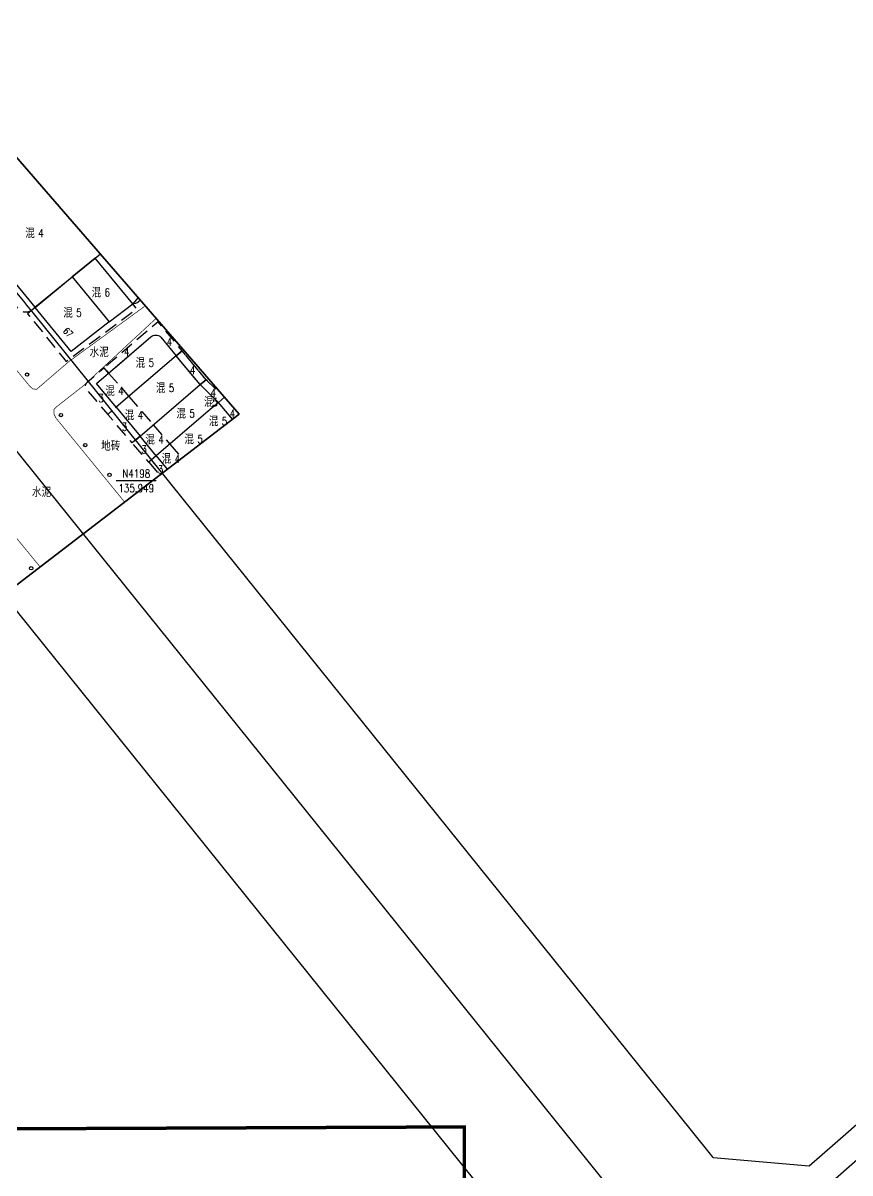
# Model space of a CAD drawing. Extents: x 529262 to 576451, y 2694391 to 2717535.
# Drawn here: x 566587.6 to 566711.6, y 2709771.8 to 2709944.2 of the extents above; entities that cross this region are included whole.
import ezdxf
from ezdxf.enums import TextEntityAlignment as Align
from ezdxf.xclip import XClip

# ---------------------------------------------------------------- set-up
doc = ezdxf.new("R2010")
doc.units = 0
doc.header["$XCLIPFRAME"] = 0
for name, pattern in [('ACAD_ISO12W100', [22, 12, -3, 0.5, -3, 0.5, -3]), ('X2', [10, 8, -2]), ('X5', [3, 2, -1])]:
    doc.linetypes.add(name, pattern=pattern)
for name, color, linetype in [('DLSS', 4, 'Continuous'), ('JMD', 8, 'Continuous'), ('KZD', 8, 'Continuous'), ('PP-COM', 7, 'Continuous'), ('RD-中线', 40, 'Continuous'), ('RD-红线', 7, 'Continuous'), ('ZBTZ', 8, 'Continuous'), ('ZJ', 7, 'Continuous')]:
    doc.layers.add(name, color=color, linetype=linetype)
doc.layers.add('控制界线1', color=30, linetype='ACAD_ISO12W100', lineweight=35)
doc.styles.add('HZ', font='rs.shx', dxfattribs={"width": 0.8, "bigfont": 'hztxt.shx'})
doc.styles.add('romanc', font='romanc.shx', dxfattribs={"width": 0.8})
doc.linetypes.add('1161', pattern='A,0,[149,AAA.SHX,S=0.15,R=0,X=0,Y=0],-1.6', length=1.6)

# ---------------------------------------------------------------- blocks, each defined once
blk = doc.blocks.new('A$C19FD0107')
at = {"layer": 'RD-中线', "color": 8, "linetype": 'Continuous'}
blk.add_lwpolyline([(-4580.14, 15692.55), (-4507.04, 15604, 0.001888), (-4505.59, 15602.26), (-4424.29, 15505.27, -0.004939), (-4420.53, 15500.69), (-4323.86, 15380.63, 0.004034), (-4320.79, 15376.89), (-4296.85, 15348.11, -0.00385), (-4293.92, 15344.54), (-4230.19, 15265.5)], format="xyb", dxfattribs=at)
at = {"layer": 'RD-中线', "color": 8, "linetype": 'Continuous', "flags": 128}
for points in [[(-4308.86, 15362.55), (-4255.67, 15409.19, -0.069315), (-4232.61, 15424.34), (-4172.38, 15452.92, 0.033388), (-4160.74, 15459.43), (-4088.77, 15506.22, 0.104847), (-4059.44, 15535.55, 0.104847)], [(-4490.73, 14139.44, 0), (-4490.29, 14139.42)], [(-3818.25, 14086.17, 0), (-3817.74, 14086.17)]]:
    blk.add_lwpolyline(points, format="xyb", dxfattribs=at)
at = {"layer": 'RD-红线', "color": 8}
for points in [[(-4329.44, 15363.64), (-4432.21, 15491.29, 0.004939), (-4435.79, 15495.64), (-4517.09, 15592.62, -0.001888), (-4518.61, 15594.45), (-4597.28, 15689.76)], [(-4306.88, 15383.46), (-4310.15, 15387.52), (-4408.85, 15510.1, 0.004939), (-4412.8, 15514.91), (-4494.1, 15611.9, -0.001888), (-4495.47, 15613.55), (-4536.3, 15663.01), (-4536.67, 15663.45)]]:
    blk.add_lwpolyline(points, format="xyb", dxfattribs=at)
at = {"layer": 'RD-红线', "color": 8, "linetype": 'Continuous', "flags": 128}
blk.add_lwpolyline([(-4292.5, 15382.21), (-4288.58, 15385.65), (-4258.3, 15412.19, -0.069315), (-4234.32, 15427.95), (-4174.09, 15456.53, 0.033388), (-4162.92, 15462.78), (-4090.95, 15509.57, 0.021324), (-4084.29, 15514.32)], format="xyb", dxfattribs=at)
at = {"layer": 'RD-红线', "color": 8, "linetype": 'Continuous'}
blk.add_lwpolyline([(-4306.88, 15383.46), (-4292.5, 15382.21, 0.426555)], format="xyb", dxfattribs=at)
blk = doc.blocks.new('gc170')
at = {"color": 8, "linetype": 'Continuous'}
blk.add_circle((0, 0), 0.5, dxfattribs=at)

msp = doc.modelspace()

# ---------------------------------------------------------------- linework, layer by layer
at = {"const_width": 0.5}
msp.add_lwpolyline([(566028.964, 2709839.461), (565876.265, 2709839.261), (565876.394, 2709267.88), (566408.228, 2709267.964), (566408.154, 2709339.933), (566653.935, 2709340), (566653.753, 2709778.668), (566028.899, 2709776.063), (566028.964, 2709839.461)], dxfattribs=at)
at = {"layer": 'DLSS', "linetype": 'Continuous', "const_width": 0.1, "flags": 128}
for points, elevation in [([(566589.611, 2709889.284), (566589.03, 2709889.359), (566588.58, 2709889.752), (566574.891, 2709906.471), (566574.585, 2709907.131), (566574.886, 2709907.968), (566579.019, 2709910.944)], 135.56), ([(566589.611, 2709889.284), (566594.443, 2709893.443)], 135.56), ([(566594.405, 2709893.411), (566594.443, 2709893.443)], 135.56), ([(566592.189, 2709886.255), (566592.523, 2709886.603), (566596.552, 2709889.755)], 135.59), ([(566592.189, 2709886.255), (566592.238, 2709885.519), (566592.496, 2709884.999), (566602.801, 2709872.392)], 135.59), ([(566590.124, 2709862.669), (566586.46, 2709867.135), (566579.346, 2709875.873), (566574.574, 2709881.563), (566574.189, 2709881.804), (566573.636, 2709881.766), (566569.514, 2709878.509)], 135.88)]:
    msp.add_lwpolyline(points, dxfattribs=dict(at, elevation=elevation))
at = {"layer": 'DLSS', "linetype": 'X2', "const_width": 0.1, "flags": 128}
msp.add_lwpolyline([(566594.443, 2709893.443), (566605.585, 2709901.563), (566605.874, 2709901.864)], dxfattribs=at)
msp.add_lwpolyline([(566594.443, 2709893.443), (566605.585, 2709901.563), (566605.874, 2709901.864)], dxfattribs=at)
at = {"layer": 'DLSS', "linetype": 'Continuous', "const_width": 0.1, "flags": 128}
for points in [[(566596.552, 2709889.755), (566607.248, 2709899.656), (566607.543, 2709899.937)], [(566599.711, 2709892.679), (566607.248, 2709899.656), (566607.543, 2709899.937)]]:
    msp.add_lwpolyline(points, dxfattribs=at)
at = {"layer": 'JMD', "linetype": 'Continuous', "flags": 128}
for points, elevation in [([(566585.401, 2709925.495), (566575.946, 2709917.917), (566589.335, 2709901.594), (566599.178, 2709909.592)], 135.968), ([(566585.401, 2709925.495), (566575.946, 2709917.917), (566589.335, 2709901.594), (566599.178, 2709909.592)], 135.968), ([(566618.972, 2709884.796), (566616.897, 2709887.321), (566614.998, 2709885.691)], 136.118), ([(566618.972, 2709884.796), (566616.897, 2709887.321), (566614.998, 2709885.691)], 136.118), ([(566614.998, 2709885.691), (566607.563, 2709879.308), (566609.205, 2709877.305)], 136.118)]:
    msp.add_lwpolyline(points, dxfattribs=dict(at, elevation=elevation))
at = {"layer": 'JMD', "linetype": 'X5', "flags": 128}
for points, elevation in [([(566589.345, 2709901.605), (566589.118, 2709901.372, -0.3952538), (566587.042, 2709901.159), (566575.085, 2709916.057, -0.4843921), (566575.946, 2709917.917, -0.4538322)], 135.968), ([(566589.345, 2709901.605), (566589.118, 2709901.372, -0.3952538), (566587.042, 2709901.159), (566575.085, 2709916.057, -0.4843921), (566575.946, 2709917.917, -0.4538322)], 135.968), ([(566600.417, 2709891.721), (566599.749, 2709892.5), (566597.126, 2709890.253, 0.3759654), (566596.999, 2709889.373), (566600.292, 2709885.532), (566601.565, 2709886.623)], 136.16)]:
    msp.add_lwpolyline(points, format="xyb", dxfattribs=dict(at, elevation=elevation))
at = {"layer": 'JMD', "linetype": 'Continuous', "flags": 128}
for points, elevation in [([(566604.045, 2709902.127), (566598.419, 2709908.975), (566594.958, 2709906.132), (566600.497, 2709899.39)], 135.707), ([(566604.045, 2709902.127), (566598.419, 2709908.975), (566594.958, 2709906.132), (566600.497, 2709899.39)], 135.707), ([(566600.497, 2709899.39), (566594.79, 2709894.976), (566589.386, 2709901.555), (566594.958, 2709906.132)], 135.979), ([(566600.497, 2709899.39), (566594.79, 2709894.976), (566589.386, 2709901.555), (566594.958, 2709906.132)], 135.979)]:
    msp.add_lwpolyline(points, close=True, dxfattribs=dict(at, elevation=elevation))
for points in [[(566604.829, 2709903.07), (566604.045, 2709902.127), (566598.419, 2709908.975), (566599.178, 2709909.592)], [(566604.829, 2709903.07), (566604.045, 2709902.127), (566598.419, 2709908.975), (566599.178, 2709909.592)], [(566613.484, 2709890.781), (566610.555, 2709894.325), (566607.397, 2709891.62)], [(566614.998, 2709885.691), (566607.563, 2709879.308), (566605.135, 2709882.27), (566614.138, 2709889.99), (566614.998, 2709889.158)], [(566614.998, 2709889.158), (566616.897, 2709887.321), (566614.998, 2709885.691)], [(566614.998, 2709889.158), (566616.897, 2709887.321), (566614.998, 2709885.691)]]:
    msp.add_lwpolyline(points, dxfattribs=at)
at = {"layer": 'JMD', "linetype": 'X5', "flags": 128}
for points, elevation in [([(566589.386, 2709901.555), (566588.248, 2709900.629), (566594.055, 2709893.476), (566604.612, 2709901.336), (566604.045, 2709902.127)], 135.967), ([(566589.386, 2709901.555), (566588.248, 2709900.629), (566594.055, 2709893.476), (566604.612, 2709901.336), (566604.045, 2709902.127)], 135.967), ([(566610.555, 2709894.325), (566611.449, 2709895.064), (566607.841, 2709899.43), (566599.749, 2709892.5), (566600.417, 2709891.721)], 136.16), ([(566610.555, 2709894.325), (566611.449, 2709895.064), (566607.841, 2709899.43), (566599.924, 2709892.65)], 136.16), ([(566614.882, 2709890.588), (566615.042, 2709890.716), (566611.449, 2709895.064), (566610.555, 2709894.325)], 136.094), ([(566614.138, 2709889.99), (566615.042, 2709890.716), (566611.449, 2709895.064), (566610.555, 2709894.325)], 136.094), ([(566600.415, 2709891.723), (566603.432, 2709888.223)], 136.151), ([(566614.998, 2709890.681), (566614.138, 2709889.99)], 136.117), ([(566614.998, 2709890.681), (566614.882, 2709890.588)], 136.117), ([(566615.227, 2709890.54), (566615.042, 2709890.716), (566614.998, 2709890.681)], 136.117), ([(566615.227, 2709890.54), (566615.042, 2709890.716), (566614.998, 2709890.681)], 136.117), ([(566616.897, 2709887.321), (566617.816, 2709888.094), (566615.042, 2709890.716), (566614.998, 2709890.681)], 136.117), ([(566616.897, 2709887.321), (566617.816, 2709888.094), (566615.042, 2709890.716), (566614.998, 2709890.681)], 136.117), ([(566603.432, 2709888.223), (566607.107, 2709883.961)], 136.151), ([(566607.107, 2709883.961), (566609.606, 2709881.062)], 136.151), ([(566609.606, 2709881.062), (566611.396, 2709878.985)], 136.151)]:
    msp.add_lwpolyline(points, dxfattribs=dict(at, elevation=elevation))
at = {"layer": 'JMD', "linetype": 'Continuous', "flags": 128}
msp.add_lwpolyline([(566601.565, 2709886.623), (566598.618, 2709890.181), (566606.729, 2709897.136, -0.3800319), (566608.269, 2709897.109), (566610.555, 2709894.325)], format="xyb", close=True, dxfattribs=at)
msp.add_lwpolyline([(566601.279, 2709892.463), (566606.729, 2709897.136, -0.3800319), (566608.269, 2709897.109), (566610.555, 2709894.325), (566607.397, 2709891.62)], format="xyb", dxfattribs=at)
msp.add_lwpolyline([(566605.135, 2709882.27), (566614.138, 2709889.99), (566610.555, 2709894.325), (566601.565, 2709886.623)], close=True, dxfattribs=at)
at = {"layer": 'JMD', "linetype": 'X5', "flags": 128}
for points in [[(566617.809, 2709888.088), (566616.897, 2709887.321)], [(566617.809, 2709888.088), (566616.897, 2709887.321)], [(566605.135, 2709882.27), (566603.956, 2709881.259), (566600.292, 2709885.532), (566601.565, 2709886.623)], [(566619.984, 2709885.573), (566619.475, 2709886.165)], [(566619.984, 2709885.573), (566619.475, 2709886.165)], [(566607.563, 2709879.308), (566606.448, 2709878.352), (566603.956, 2709881.259), (566605.135, 2709882.27)], [(566606.448, 2709878.352), (566608.084, 2709876.445)]]:
    msp.add_lwpolyline(points, dxfattribs=at)
at = {"layer": 'KZD', "linetype": 'Continuous'}
msp.add_line((566607.554, 2709875.552, 135.949), (566601.554, 2709875.552, 135.949), dxfattribs=at)
at = {"layer": 'ZBTZ', "linetype": '1161', "elevation": 135.914, "flags": 128}
msp.add_lwpolyline([(566605.186, 2709902.657), (566604.849, 2709902.363), (566604.698, 2709902.235), (566604.46, 2709902.162), (566604.045, 2709902.127)], dxfattribs=at)
msp.add_lwpolyline([(566605.186, 2709902.657), (566604.849, 2709902.363), (566604.698, 2709902.235), (566604.46, 2709902.162), (566604.045, 2709902.127)], dxfattribs=at)
at = {"layer": '控制界线1', "color": 252, "linetype": 'Continuous', "flags": 128}
msp.add_lwpolyline([(566191.491, 2709841.122), (566193.113, 2709795.895), (566511.423, 2709802.301), (566619.987, 2709885.574), (566584.563, 2709926.461), (566507.61, 2709868.284), (566433.085, 2709848.198), (566227.093, 2709850.594)], close=True, dxfattribs=at)
msp.add_lwpolyline([(566191.491, 2709841.122), (566193.113, 2709795.895), (566511.423, 2709802.301), (566619.987, 2709885.574), (566584.563, 2709926.461), (566507.61, 2709868.284), (566433.085, 2709848.198), (566227.093, 2709850.594)], close=True, dxfattribs=at)
msp.add_lwpolyline([(566191.491, 2709841.122), (566193.113, 2709795.895), (566511.423, 2709802.301), (566619.987, 2709885.574), (566584.563, 2709926.461), (566507.61, 2709868.284), (566433.085, 2709848.198), (566227.093, 2709850.594)], close=True, dxfattribs=at)

# ---------------------------------------------------------------- block references
at = {"layer": 'PP-COM'}
ref = msp.add_blockref('A$C19FD0107', (570997.993, 2694390.603), dxfattribs=at)
XClip(ref).set_block_clipping_path([(-9366.4383134884, 14428.6043910822), (-3328.4480743363, 17452.7484863754)])
at = {"layer": 'ZBTZ', "linetype": 'Continuous'}
for p, xscale, yscale, zscale, rotation in [((566588.183, 2709891.49), 0.4999999999554735, 0.4999999999554735, 0.4999999999554735, 308.7437204910503), ((566593.268, 2709885.413), 0.4999999999990319, 0.4999999999990319, 0.4999999999990319, 309.0443888723336), ((566596.906, 2709880.927), 0.4999999999990319, 0.4999999999990319, 0.4999999999990319, 309.0443888723336), ((566600.545, 2709876.442), 0.4999999999990319, 0.4999999999990319, 0.4999999999990319, 309.0443888723336), ((566588.794, 2709862.46), 0.4999999999756665, 0.4999999999756665, 0.4999999999756665, 309.2083457682211)]:
    msp.add_blockref('gc170', p, dxfattribs=dict(at, xscale=xscale, yscale=yscale, zscale=zscale, rotation=rotation))

# ---------------------------------------------------------------- texts
at = {"layer": 'JMD', "linetype": 'Continuous', "style": 'HZ', "width": 0.8}
for s, height, p in [('混', 1.5, (566589.342, 2709912.722)), ('混', 1.5, (566589.342, 2709912.722)), ('混', 1.5, (566599.31, 2709903.813)), ('混', 1.5, (566599.31, 2709903.813)), ('混', 1.5, (566595.048, 2709900.77)), ('混', 1.5, (566595.048, 2709900.77)), ('4', 1.2, (566609.937, 2709896.403)), ('4', 1.2, (566609.937, 2709896.403)), ('4', 1.2, (566603.528, 2709894.883)), ('4', 1.2, (566603.528, 2709894.883)), ('混', 1.5, (566605.907, 2709893.259)), ('混', 1.5, (566605.907, 2709893.259)), ('4', 1.2, (566613.418, 2709892.158)), ('4', 1.2, (566613.418, 2709892.158)), ('混', 1.5, (566601.345, 2709889.046)), ('混', 1.5, (566608.937, 2709889.484)), ('4', 1.2, (566616.516, 2709888.749)), ('4', 1.2, (566616.516, 2709888.749)), ('3', 1.2, (566599.686, 2709887.942, -138.022)), ('混', 1.5, (566616.148, 2709887.396)), ('混', 1.5, (566616.148, 2709887.396)), ('混', 1.5, (566604.274, 2709885.428)), ('混', 1.5, (566612.019, 2709885.658)), ('4', 1.2, (566619.385, 2709885.683)), ('4', 1.2, (566619.385, 2709885.683)), ('3', 1.2, (566603.231, 2709883.674, -138.022)), ('混', 1.5, (566616.878, 2709884.514)), ('混', 1.5, (566616.878, 2709884.514)), ('混', 1.5, (566607.362, 2709881.756)), ('混', 1.5, (566613.218, 2709881.82)), ('3', 1.2, (566606.135, 2709880.26, -138.022)), ('混', 1.5, (566609.811, 2709878.882)), ('3', 1.2, (566608.612, 2709877.272, -138.022))]:
    msp.add_text(s, height=height, dxfattribs=at).set_placement(p, align=Align.MIDDLE_RIGHT)
for s, p in [('4', (566589.842, 2709912.722)), ('4', (566589.842, 2709912.722)), ('6', (566599.81, 2709903.813)), ('6', (566599.81, 2709903.813)), ('5', (566595.548, 2709900.77)), ('5', (566595.548, 2709900.77)), ('5', (566606.407, 2709893.259)), ('5', (566606.407, 2709893.259)), ('4', (566601.845, 2709889.046)), ('5', (566609.437, 2709889.484)), ('5', (566615.977, 2709887.344)), ('5', (566615.977, 2709887.344)), ('4', (566604.774, 2709885.428)), ('5', (566612.519, 2709885.658)), ('5', (566617.378, 2709884.514)), ('5', (566617.378, 2709884.514)), ('4', (566607.862, 2709881.756)), ('5', (566613.718, 2709881.82)), ('4', (566610.311, 2709878.882))]:
    msp.add_text(s, height=1.2, dxfattribs=at).set_placement(p, align=Align.MIDDLE_LEFT)
at = {"layer": 'KZD', "linetype": 'Continuous', "style": 'romanc', "width": 0.8}
for s, p in [('N4198', (566604.554, 2709876.652)), ('135.949', (566604.554, 2709874.452))]:
    msp.add_text(s, height=1.2, dxfattribs=at).set_placement(p, align=Align.MIDDLE)
at = {"layer": 'ZJ', "color": 8, "linetype": 'Continuous', "style": 'HZ', "width": 0.8}
msp.add_text('67', height=1, rotation=314.55216, dxfattribs=at).set_placement((566594.334, 2709897.807), align=Align.MIDDLE)
msp.add_text('67', height=1, rotation=314.55216, dxfattribs=at).set_placement((566594.334, 2709897.807), align=Align.MIDDLE)
for s, p in [('水泥', (566598.992, 2709894.928)), ('水泥', (566598.992, 2709894.928)), ('地砖', (566600.739, 2709880.88)), ('水泥', (566590.347, 2709873.94))]:
    msp.add_text(s, height=1.5, dxfattribs=at).set_placement(p, align=Align.MIDDLE)

doc.saveas('drawing.dxf')
